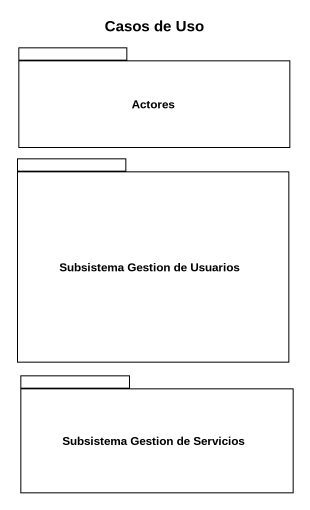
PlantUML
@startuml
title Casos de Uso
package Actores {
}
package "Subsistema Gestion de Usuarios" as Subsistema_Gestion_de {
}
package "Subsistema Gestion de Servicios" as Subsistema_Gestion_de_2 {
}
@enduml
